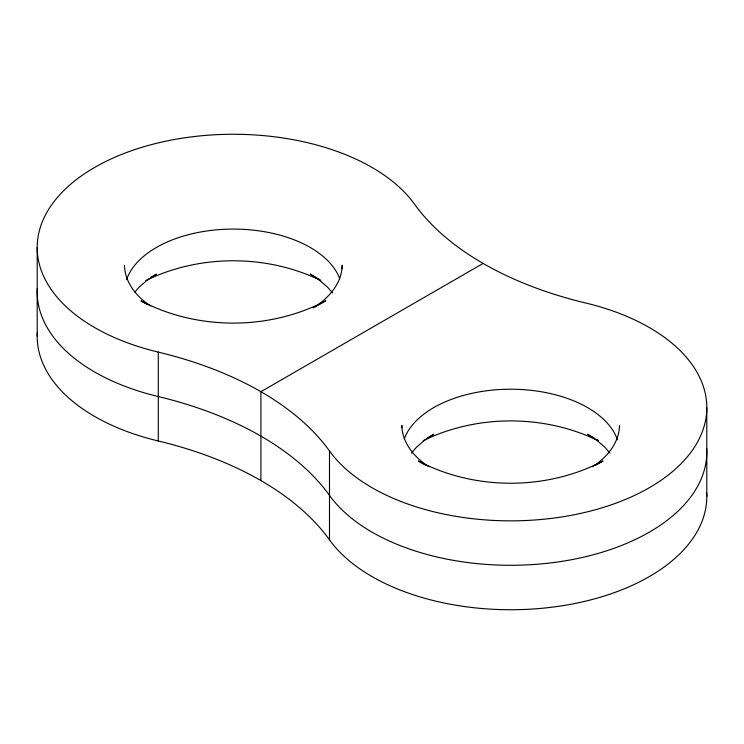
<?xml version="1.0" encoding="UTF-8"?>
<svg xmlns="http://www.w3.org/2000/svg" width="744" height="744" viewBox="0 0 744 744"><rect width="100%" height="100%" fill="white"/><g stroke="black" fill="none" stroke-linecap="round" stroke-linejoin="round"><path stroke-width="1.12" d="M706.707 493.086A196.118 113.228 0 0 1 551.834 607.216A196.118 113.228 0 0 1 329.49 539.837L329.49 450.957A316.367 182.652 0 0 0 158.267 352.107A196.118 113.228 0 0 1 94.646 167.428A196.118 113.228 0 0 1 414.51 204.163A316.367 182.652 0 0 0 585.733 303.013A196.118 113.228 0 0 1 649.354 487.692A196.118 113.228 0 0 1 329.49 450.957M706.8 496.508L706.8 407.628M134.85 292.094L139.054 287.175L146.959 280.339L156.352 274.164L150.567 277.484M411.516 453.04L416.408 447.302L424.322 440.467L433.706 434.291L426.963 438.17M313.112 307.858C328.206 298.809 341.831 283.743 342.175 265.273L342.175 268.751M592.345 466.748C606.686 457.793 619.203 443.033 619.529 425.401L619.529 427.716M483.098 263.423L260.902 391.697L260.902 480.578M315.112 306.937L325.723 300.836C269.254 330.513 197.383 330.513 140.923 300.836L147.675 304.724M595.358 465.409L603.077 460.973C546.617 490.649 474.746 490.649 418.277 460.973L425.996 465.409M145.87 280.525C199.838 254.206 266.798 254.206 320.776 280.525M423.224 440.653C477.202 414.334 544.162 414.334 598.13 440.653M319.929 279.707L310.294 274.164L319.678 280.339L327.593 287.175L332.484 292.913M594.4 438.17L587.648 434.291L597.041 440.467L604.946 447.302L609.848 453.04M596.325 439.276L598.26 440.392M429.018 466.748C414.678 457.793 402.16 443.033 401.825 425.401L401.825 427.716M150.716 305.998C136.784 297.061 124.787 282.497 124.471 265.273M158.267 352.107L158.267 440.987A316.367 182.652 0 0 1 329.49 539.837M37.2 247.492L37.2 336.372M404.28 438.793A108.856 62.849 0 0 1 511.574 389.224A108.856 62.849 0 0 1 617.436 439.806M706.707 448.651A196.118 113.228 0 0 1 551.834 562.771A196.118 113.228 0 0 1 329.49 495.392A316.367 182.652 0 0 0 158.267 396.543A196.118 113.228 0 0 1 37.293 288.523M126.564 279.67A108.856 62.849 0 0 1 232.426 229.087A108.856 62.849 0 0 1 339.72 278.665M158.267 440.987A196.118 113.228 0 0 1 37.293 332.959"/></g></svg>
